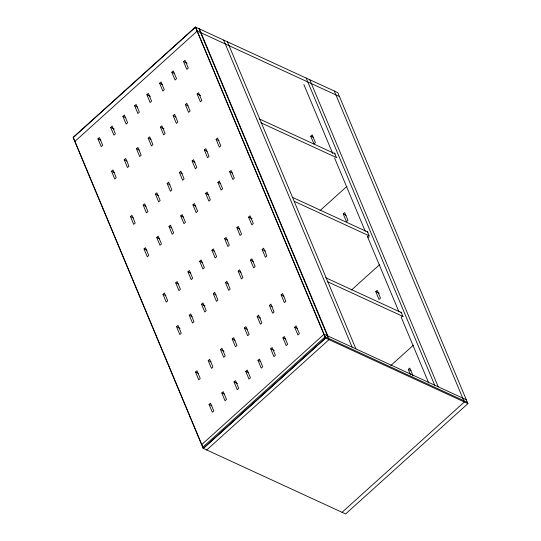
<?xml version="1.0" encoding="UTF-8"?>
<svg xmlns="http://www.w3.org/2000/svg" width="541" height="541" viewBox="0 0 541 541"><rect width="100%" height="100%" fill="white"/><g stroke="black" fill="none" stroke-linecap="round" stroke-linejoin="round"><path stroke-width="0.81" d="M195.375 27.05L73.082 137.38L203.166 448.34L345.625 513.95L467.918 403.62L337.834 92.66L195.375 27.05L325.452 338.01L467.918 403.62M74.949 141.377L197.235 31.047L339.464 96.548M97.955 138.854L99.422 137.529L102.675 145.306L101.208 146.625L97.955 138.854L100.802 140.166M110.675 127.378L112.143 126.053L115.395 133.83L113.928 135.155L110.675 127.378L114.232 129.015M122.902 116.349L124.369 115.023L127.622 122.793L126.154 124.119L122.902 116.349L125.749 117.654M134.641 105.752L136.109 104.433L139.362 112.203L137.894 113.529L134.641 105.752L137.488 107.064M146.875 94.722L148.342 93.397L151.595 101.174L150.127 102.492L146.875 94.722L150.432 96.359M159.588 83.246L161.056 81.921L164.308 89.698L162.841 91.023L159.588 83.246L162.435 84.558M171.822 72.217L173.289 70.891L176.542 78.661L175.074 79.987L171.822 72.217L174.662 73.522M183.561 61.62L185.029 60.301L188.282 68.071L186.814 69.397L183.561 61.62L187.118 63.263M111.507 171.247L112.974 169.921L116.227 177.691L114.76 179.017L111.507 171.247L114.354 172.552M124.227 159.771L125.695 158.445L128.947 166.222L127.48 167.548L124.227 159.771L127.067 161.083M136.454 148.734L137.921 147.416L141.174 155.186L139.706 156.511L136.454 148.734L139.301 150.046M148.193 138.144L149.661 136.819L152.914 144.596L151.446 145.921L148.193 138.144L151.04 139.456M160.42 127.115L161.887 125.789L165.14 133.566L163.673 134.885L160.42 127.115L163.977 128.751M173.14 115.639L174.608 114.313L177.861 122.09L176.393 123.416L173.14 115.639L175.987 116.951M185.367 104.609L186.834 103.284L190.087 111.054L188.62 112.379L185.367 104.609L188.214 105.914M197.107 94.012L198.574 92.694L201.827 100.464L200.359 101.789L197.107 94.012L200.664 95.656M130.476 216.596L131.943 215.271L135.196 223.041L133.728 224.366L130.476 216.596L133.323 217.901M143.196 205.12L144.663 203.795L147.916 211.572L146.449 212.89L143.196 205.12L146.043 206.425M155.423 194.084L156.89 192.765L160.143 200.535L158.675 201.861L155.423 194.084L158.27 195.396M167.162 183.494L168.63 182.168L171.882 189.945L170.415 191.271L167.162 183.494L170.009 184.806M179.396 172.464L180.863 171.139L184.109 178.909L182.642 180.234L179.396 172.464L182.236 173.769M192.109 160.988L193.577 159.663L196.829 167.44L195.362 168.758L192.109 160.988L194.956 162.3M204.342 149.952L205.81 148.633L209.056 156.403L207.588 157.729L204.342 149.952L207.183 151.264M216.082 139.362L217.55 138.036L220.796 145.813L219.328 147.138L216.082 139.362L218.922 140.674M144.028 248.982L145.495 247.663L148.748 255.433L147.28 256.759L144.028 248.982L146.868 250.294M156.748 237.513L158.215 236.187L161.461 243.957L159.994 245.283L156.748 237.513L159.588 238.818M168.975 226.476L170.442 225.151L173.695 232.928L172.227 234.253L168.975 226.476L171.822 227.788M180.714 215.886L182.182 214.561L185.435 222.337L183.967 223.663L180.714 215.886L183.561 217.198M192.941 204.85L194.408 203.531L197.661 211.301L196.194 212.627L192.941 204.85L195.788 206.162M205.661 193.38L207.129 192.055L210.381 199.832L208.914 201.151L205.661 193.38L208.508 194.686M217.888 182.344L219.355 181.019L222.608 188.795L221.141 190.121L217.888 182.344L220.735 183.656M229.627 171.754L231.095 170.429L234.348 178.205L232.88 179.531L229.627 171.754L232.474 173.066M310.73 136.19L312.198 134.865L315.45 142.641L313.983 143.967L310.73 136.19L313.57 137.502M162.997 294.331L164.464 293.006L167.717 300.782L166.249 302.108L162.997 294.331L165.844 295.643M175.717 282.855L177.184 281.536L180.437 289.307L178.97 290.632L175.717 282.855L178.557 284.167M187.943 271.825L189.411 270.5L192.664 278.277L191.196 279.602L187.943 271.825L190.79 273.137M199.683 261.235L201.151 259.91L204.403 267.687L202.936 269.005L199.683 261.235L202.53 262.541M211.91 250.199L213.377 248.88L216.63 256.65L215.162 257.976L211.91 250.199L214.757 251.511M224.63 238.73L226.097 237.404L229.35 245.174L227.883 246.5L224.63 238.73L227.477 240.035M236.857 227.693L238.324 226.368L241.577 234.145L240.109 235.47L236.857 227.693L239.704 229.005M248.596 217.103L250.064 215.778L253.316 223.555L251.849 224.873L248.596 217.103L252.153 218.74M176.549 326.723L178.016 325.398L181.262 333.175L179.795 334.5L176.549 326.723L180.099 328.36M189.262 315.247L190.73 313.929L193.982 321.699L192.515 323.024L189.262 315.247L192.109 316.559M201.495 304.218L202.963 302.892L206.216 310.669L204.748 311.988L201.495 304.218L205.046 305.854M213.235 293.628L214.703 292.302L217.955 300.072L216.488 301.398L213.235 293.628L216.075 294.933M225.462 282.591L226.929 281.266L230.182 289.043L228.715 290.368L225.462 282.591L228.309 283.903M238.182 271.115L239.649 269.797L242.902 277.567L241.435 278.892L238.182 271.115L241.022 272.427M250.409 260.086L251.876 258.76L255.129 266.537L253.661 267.863L250.409 260.086L253.256 261.398M262.148 249.496L263.616 248.17L266.869 255.947L265.401 257.266L262.148 249.496L265.705 251.132M319.968 210.659L346.937 186.334M343.244 213.932L344.712 212.606L347.964 220.376L346.497 221.702L343.244 213.932L346.091 215.237M195.517 372.073L196.985 370.747L200.238 378.524L198.77 379.843L195.517 372.073L198.358 373.385M208.231 360.597L209.698 359.271L212.951 367.048L211.484 368.374L208.231 360.597L211.078 361.909M220.464 349.567L221.932 348.242L225.184 356.012L223.717 357.337L220.464 349.567L224.021 351.204M232.204 338.97L233.671 337.652L236.924 345.422L235.457 346.747L232.204 338.97L235.044 340.282M244.431 327.941L245.898 326.615L249.151 334.392L247.683 335.718L244.431 327.941L247.278 329.253M257.151 316.465L258.618 315.139L261.871 322.916L260.404 324.242L257.151 316.465L260.708 318.101M269.377 305.435L270.845 304.11L274.098 311.887L272.63 313.205L269.377 305.435L272.224 306.747M281.117 294.845L282.585 293.52L285.837 301.29L284.37 302.615L281.117 294.845L283.964 296.15M398.927 311.792L367.488 236.633L368.955 235.308L367.332 231.426M209.063 404.465L210.53 403.14L213.783 410.917L212.315 412.235L209.063 404.465L211.91 405.77M221.783 392.989L223.25 391.664L226.503 399.441L225.036 400.766L221.783 392.989L224.63 394.301M234.01 381.96L235.477 380.634L238.73 388.404L237.262 389.73L234.01 381.96L237.567 383.596M245.749 371.363L247.217 370.044L250.469 377.814L249.002 379.14L245.749 371.363L248.596 372.675M257.983 360.333L259.45 359.008L262.703 366.784L261.235 368.103L257.983 360.333L260.823 361.645M270.696 348.857L272.164 347.532L275.416 355.309L273.949 356.634L270.696 348.857L274.253 350.494M282.929 337.827L284.397 336.502L287.65 344.272L286.182 345.598L282.929 337.827L285.77 339.133M294.669 327.231L296.137 325.912L299.389 333.682L297.922 335.007L294.669 327.231L297.509 328.543M351.454 290.05L379.667 264.59M201.773 444.56L324.066 334.23L466.288 399.731M202.855 447.15L325.148 336.82L467.37 402.328M375.765 291.667L377.233 290.348L380.485 298.118L379.018 299.444L375.765 291.667L379.322 293.31M203.166 448.34L325.452 338.01M206.716 449.977L329.009 339.647L198.932 28.687M390.805 365.547L413.378 345.178M410.565 374.852L408.286 369.408L409.753 368.083L413.006 375.86M342.068 512.313L464.361 401.983L334.284 91.023M259.227 118.871L335.231 153.874M260.85 122.76L336.854 157.762M292.728 197.485L367.961 232.136M294.358 201.374L369.591 236.018M367.488 236.633L369.009 237.337M325.675 277.722L401.679 312.725M327.298 281.611L403.302 316.613M408.286 369.408L411.133 370.72M309.783 79.743L438.237 386.815M306.226 78.107L434.68 385.178M334.487 152.907L336.11 156.795M401.043 312.015L402.666 315.903L401.199 317.222L428.743 383.062M303.859 84.511L332.695 153.455M334.642 158.121L365.216 231.196M227.457 41.826L355.91 348.898M223.663 40.081L352.117 347.153M199.406 28.903L327.853 335.975M195.612 27.158L73.326 137.488L203.402 448.448L325.689 338.118L195.612 27.158"/></g></svg>
